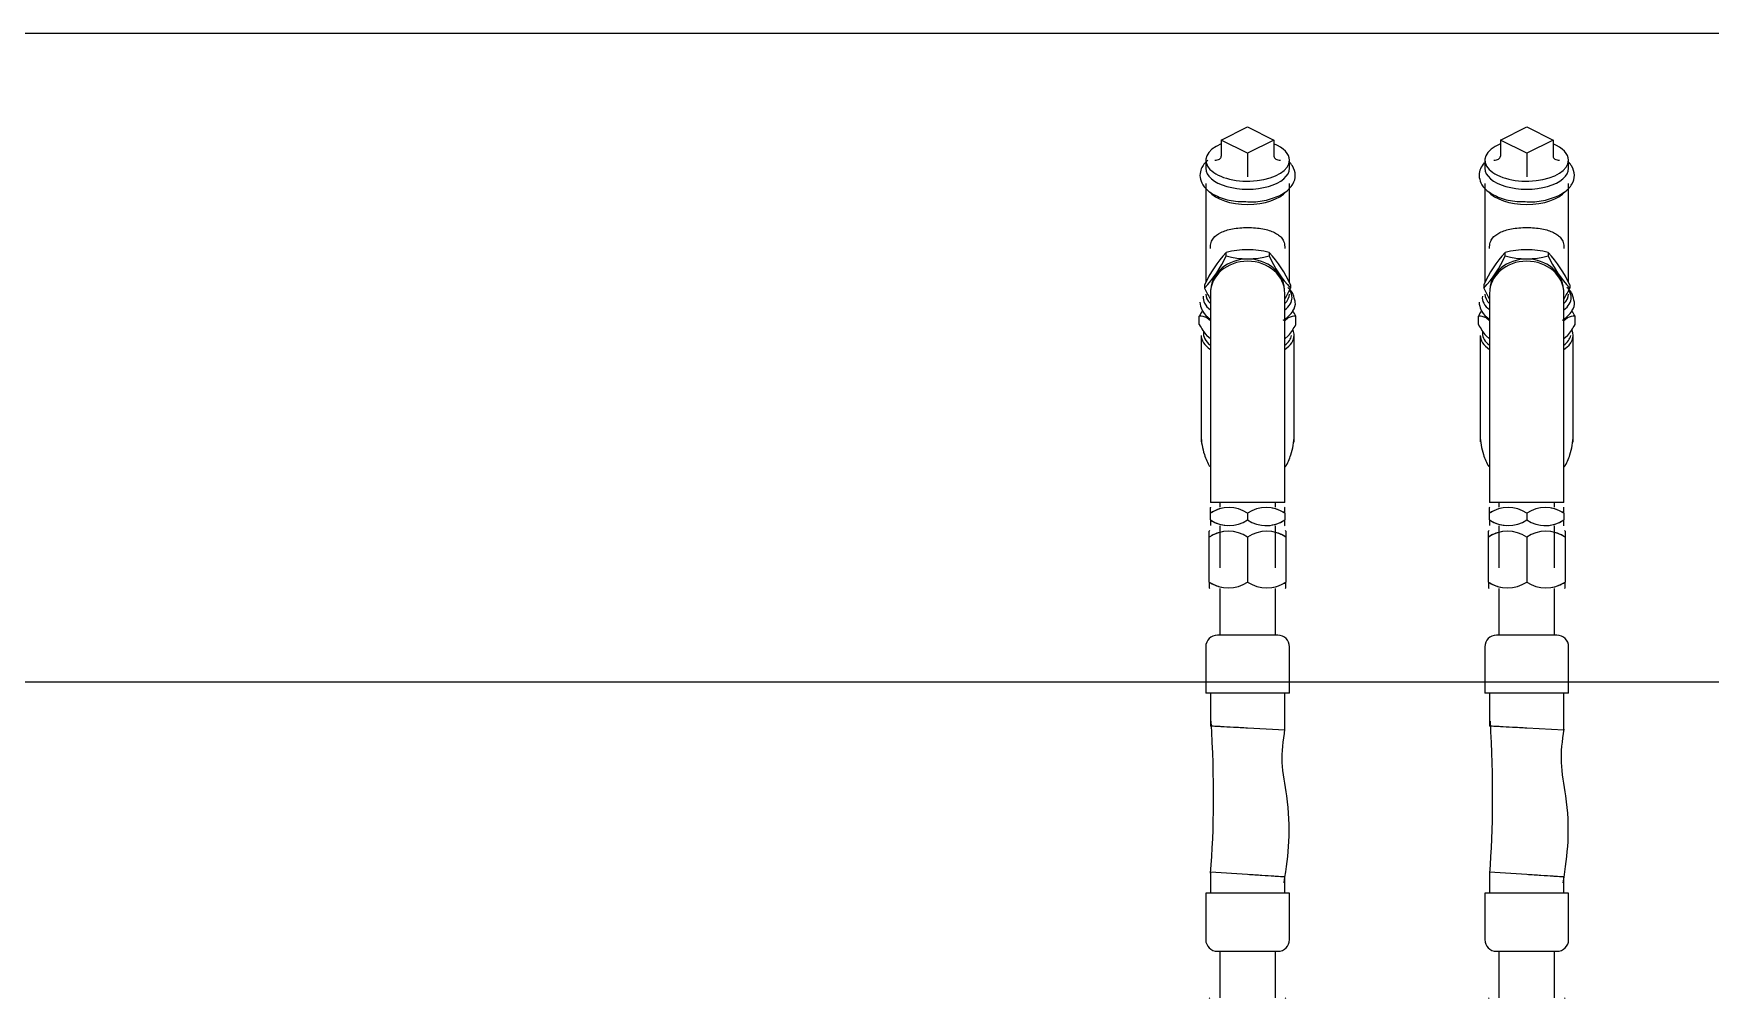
# Model space of a CAD drawing. Extents: x -681219 to -550379, y -242630 to -158199.
# Drawn here: x -625652 to -624718, y -172095 to -171557 of the extents above; entities that cross this region are included whole.
import ezdxf
from ezdxf.lldxf.tags import DXFTag

# ---------------------------------------------------------------- set-up
doc = ezdxf.new("R2010")
doc.units = 0
doc.header["$LTSCALE"] = 1000
doc.layers.get('0').update_dxf_attribs({"linetype": 'CONTINUOUS'})
for name, color, linetype in [('DN20×200_YJR3-4C', 7, 'CONTINUOUS'), ('GB3289.26内接头DN20', 7, 'CONTINUOUS'), ('GB3289.26内接头DN25', 7, 'CONTINUOUS'), ('GB3289.30堵头DN25', 7, 'CONTINUOUS'), ('SCTZ45000000', 7, 'CONTINUOUS'), ('SPTZ011001702', 7, 'CONTINUOUS'), ('SPTZ45_010109', 7, 'CONTINUOUS'), ('异径三通DN25×20_GB32', 7, 'CONTINUOUS')]:
    doc.layers.add(name, color=color, linetype=linetype)
tags = doc.linetypes.add('CENTER2', pattern=[28.575, 19.05, -3.175, 3.175, -3.175]).pattern_tags.tags
tags[10:11] = [DXFTag(74, 4), DXFTag(75, 0), DXFTag(340, '0'), DXFTag(46, 0.0), DXFTag(50, 0.0), DXFTag(44, 0.0), DXFTag(45, 0.0)]
tags[8:9] = [DXFTag(74, 4), DXFTag(75, 0), DXFTag(340, '0'), DXFTag(46, 0.0), DXFTag(50, 0.0), DXFTag(44, 0.0), DXFTag(45, 0.0)]
tags[6:7] = [DXFTag(74, 4), DXFTag(75, 0), DXFTag(340, '0'), DXFTag(46, 0.0), DXFTag(50, 0.0), DXFTag(44, 0.0), DXFTag(45, 0.0)]
tags[4:5] = [DXFTag(74, 4), DXFTag(75, 0), DXFTag(340, '0'), DXFTag(46, 0.0), DXFTag(50, 0.0), DXFTag(44, 0.0), DXFTag(45, 0.0)]

msp = doc.modelspace()

# ---------------------------------------------------------------- linework, layer by layer
at = {"linetype": 'CENTER2', "ltscale": 20}
msp.add_line((-622790.5785, -171918.2264), (-627583.7736, -171918.2264), dxfattribs=at)
at = {"layer": 'DN20×200_YJR3-4C', "color": 7, "linetype": 'Continuous'}
for p, q in [((-624996.6297, -171833.7108), (-624997.0185, -171834.0996)), ((-624997.0185, -171837.4077), (-624997.0185, -171834.0996)), ((-624997.0185, -171862.4139), (-624997.0185, -171837.4077)), ((-624975.6345, -171837.4077), (-624975.6345, -171862.4139)), ((-624954.2505, -171834.0996), (-624954.6393, -171833.7108)), ((-624954.2505, -171834.0996), (-624954.2505, -171837.4077)), ((-624954.2505, -171837.4077), (-624954.2505, -171862.4139)), ((-624841.1097, -171833.7108), (-624841.4985, -171834.0996)), ((-624841.4985, -171837.4077), (-624841.4985, -171834.0996)), ((-624841.4985, -171862.4139), (-624841.4985, -171837.4077)), ((-624820.1145, -171837.4077), (-624820.1145, -171862.4139)), ((-624798.7305, -171834.0996), (-624799.1193, -171833.7108)), ((-624798.7305, -171834.0996), (-624798.7305, -171837.4077)), ((-624798.7305, -171837.4077), (-624798.7305, -171862.4139)), ((-624997.0185, -171862.4139), (-624997.0185, -171865.722)), ((-624997.0185, -171865.722), (-624996.6297, -171866.1108)), ((-624991.1865, -171866.1108), (-624991.1865, -171892.0308)), ((-624960.0825, -171892.0308), (-624960.0825, -171866.1108)), ((-624954.6393, -171866.1108), (-624954.2505, -171865.722)), ((-624954.2505, -171865.722), (-624954.2505, -171862.4139)), ((-624841.4985, -171862.4139), (-624841.4985, -171865.722)), ((-624841.4985, -171865.722), (-624841.1097, -171866.1108)), ((-624835.6665, -171866.1108), (-624835.6665, -171892.0308)), ((-624804.5625, -171892.0308), (-624804.5625, -171866.1108)), ((-624799.1193, -171866.1108), (-624798.7305, -171865.722)), ((-624798.7305, -171865.722), (-624798.7305, -171862.4139)), ((-624958.7865, -171892.0308), (-624992.4825, -171892.0308)), ((-624803.2665, -171892.0308), (-624836.9625, -171892.0308)), ((-624998.9625, -171898.5108), (-624998.9625, -171924.4308)), ((-624952.3065, -171924.4308), (-624952.3065, -171898.5108)), ((-624843.4425, -171898.5108), (-624843.4425, -171924.4308)), ((-624796.7865, -171924.4308), (-624796.7865, -171898.5108)), ((-624952.3065, -171924.4308), (-624998.9625, -171924.4308)), ((-624996.3705, -171924.4308), (-624996.3705, -171942.7674)), ((-624954.8985, -171944.9647), (-624954.8985, -171924.4308)), ((-624796.7865, -171924.4308), (-624843.4425, -171924.4308)), ((-624840.8505, -171924.4308), (-624840.8505, -171942.7674)), ((-624799.3785, -171944.9647), (-624799.3785, -171924.4308)), ((-624954.8985, -171944.9792), (-624975.6345, -171943.8708)), ((-624799.3785, -171944.9792), (-624820.1145, -171943.8708)), ((-624975.6345, -172025.5188), (-624996.3705, -172024.1903)), ((-624996.3705, -172024.2077), (-624996.3705, -172035.8868)), ((-624820.1145, -172025.5188), (-624840.8505, -172024.1903)), ((-624840.8505, -172024.2077), (-624840.8505, -172035.8868)), ((-624954.8985, -172035.8868), (-624954.8985, -172026.8413)), ((-624799.3785, -172035.8868), (-624799.3785, -172026.8413)), ((-624952.3065, -172035.8868), (-624998.9625, -172035.8868)), ((-624998.9625, -172035.8868), (-624998.9625, -172061.8068)), ((-624952.3065, -172061.8068), (-624952.3065, -172035.8868)), ((-624796.7865, -172035.8868), (-624843.4425, -172035.8868)), ((-624843.4425, -172035.8868), (-624843.4425, -172061.8068)), ((-624796.7865, -172061.8068), (-624796.7865, -172035.8868)), ((-624992.4825, -172068.2868), (-624958.7865, -172068.2868)), ((-624991.1865, -172068.2868), (-624991.1865, -172094.2068)), ((-624960.0825, -172094.2068), (-624960.0825, -172068.2868)), ((-624836.9625, -172068.2868), (-624803.2665, -172068.2868)), ((-624835.6665, -172068.2868), (-624835.6665, -172094.2068)), ((-624804.5625, -172094.2068), (-624804.5625, -172068.2868)), ((-624996.6297, -172094.2068), (-624997.0185, -172094.5956)), ((-624954.2505, -172094.5956), (-624954.6393, -172094.2068)), ((-624841.1097, -172094.2068), (-624841.4985, -172094.5956)), ((-624798.7305, -172094.5956), (-624799.1193, -172094.2068))]:
    msp.add_line(p, q, dxfattribs=at)
for centre, radius, start, end in [((-624986.3265, -171853.2907), 19.1465, 56.0525469, 123.9474531), ((-624986.3265, -171853.2029), 19.0737, 105.1795477, 124.0946648), ((-624964.9425, -171853.2029), 19.0737, 55.9053352, 124.0946648), ((-624964.9425, -171853.2906), 19.1464, 56.0524223, 75.1759046), ((-624830.8065, -171853.2907), 19.1465, 56.0525469, 123.9474531), ((-624830.8065, -171853.2029), 19.0737, 105.1795477, 124.0946648), ((-624809.4225, -171853.2029), 19.0737, 55.9053352, 124.0946648), ((-624809.4225, -171853.2906), 19.1464, 56.0524223, 75.1759046), ((-624986.3265, -171846.531), 19.1465, 236.0525469, 258.1196035), ((-624986.3265, -171846.6187), 19.0737, 235.9053352, 304.0946648), ((-624964.9425, -171846.531), 19.1465, 236.0525469, 303.9474531), ((-624964.9425, -171846.531), 19.1464, 278.4566505, 303.9475777), ((-624830.8065, -171846.531), 19.1465, 236.0525469, 258.1196035), ((-624830.8065, -171846.6187), 19.0737, 235.9053352, 304.0946648), ((-624809.4225, -171846.531), 19.1465, 236.0525469, 303.9474531), ((-624809.4225, -171846.531), 19.1464, 278.4566505, 303.9475777), ((-624992.4825, -171898.5108), 6.48, 90, 180), ((-624958.7865, -171898.5108), 6.48, 0, 90), ((-624836.9625, -171898.5108), 6.48, 90, 180), ((-624803.2665, -171898.5108), 6.48, 0, 90), ((-624992.4825, -172061.8068), 6.48, 180, 270), ((-624958.7865, -172061.8068), 6.48, 270, 0), ((-624836.9625, -172061.8068), 6.48, 180, 270), ((-624803.2665, -172061.8068), 6.48, 270, 0)]:
    msp.add_arc(centre, radius, start, end, dxfattribs=at)
for points in [[(-624996.0742, -171939.9986), (-624994.2593, -171971.9399), (-624994.382, -172000.1903), (-624996.4425, -172024.75)], [(-624840.5542, -171939.9986), (-624838.7393, -171971.9399), (-624838.862, -172000.1903), (-624840.9225, -172024.75)]]:
    msp.add_open_spline(points, degree=3, dxfattribs=at)
for points, knots in [([(-624975.6345, -171943.8708), (-624976.9839, -171943.7987), (-624978.3715, -171943.7244), (-624981.025, -171943.582), (-624982.3169, -171943.5126), (-624986.0862, -171943.3097), (-624988.369, -171943.1863), (-624991.2687, -171943.0294), (-624992.1257, -171942.983), (-624993.6276, -171942.9016), (-624994.2776, -171942.8663), (-624995.3157, -171942.81), (-624995.7074, -171942.7887), (-624996.2353, -171942.76), (-624996.3696, -171942.7527), (-624996.3705, -171942.7527)], [0, 0, 0, 0, 0.0625, 0.0625, 0.125, 0.125, 0.25, 0.25, 0.3125, 0.3125, 0.375, 0.375, 0.4375, 0.4375, 0.499597989, 0.499597989, 0.499597989, 0.499597989]), ([(-624955.3096, -172030.0423), (-624953.9973, -172021.6611), (-624951.8722, -172006.7185), (-624952.906, -171983.8188), (-624957.3708, -171962.8648), (-624955.7287, -171951.1946), (-624954.8385, -171944.4195)], [0, 0, 0, 0, 0.26893758, 0.56415243, 0.7833688, 1, 1, 1, 1]), ([(-624820.1145, -171943.8708), (-624821.4639, -171943.7987), (-624822.8515, -171943.7244), (-624825.505, -171943.582), (-624826.7969, -171943.5126), (-624830.5662, -171943.3097), (-624832.849, -171943.1863), (-624835.7487, -171943.0294), (-624836.6057, -171942.983), (-624838.1076, -171942.9016), (-624838.7576, -171942.8663), (-624839.7957, -171942.81), (-624840.1874, -171942.7887), (-624840.7153, -171942.76), (-624840.8496, -171942.7527), (-624840.8505, -171942.7527)], [0, 0, 0, 0, 0.0625, 0.0625, 0.125, 0.125, 0.25, 0.25, 0.3125, 0.3125, 0.375, 0.375, 0.4375, 0.4375, 0.499597989, 0.499597989, 0.499597989, 0.499597989]), ([(-624799.7896, -172030.0423), (-624798.4773, -172021.6611), (-624796.3522, -172006.7185), (-624797.386, -171983.8188), (-624801.8508, -171962.8648), (-624800.2087, -171951.1946), (-624799.3185, -171944.4195)], [0, 0, 0, 0, 0.26893758, 0.56415243, 0.7833688, 1, 1, 1, 1]), ([(-624954.8985, -172026.859), (-624954.8992, -172026.8589), (-624955.0336, -172026.8502), (-624955.5619, -172026.8158), (-624955.9538, -172026.7903), (-624956.9924, -172026.7227), (-624957.6427, -172026.6804), (-624959.1451, -172026.5828), (-624960.0022, -172026.5271), (-624962.9027, -172026.339), (-624965.1855, -172026.1912), (-624968.9538, -172025.9481), (-624970.2453, -172025.8649), (-624972.8982, -172025.6943), (-624974.2855, -172025.6053), (-624975.6345, -172025.5188)], [0.500377374, 0.500377374, 0.500377374, 0.500377374, 0.5625, 0.5625, 0.625, 0.625, 0.6875, 0.6875, 0.75, 0.75, 0.875, 0.875, 0.9375, 0.9375, 1, 1, 1, 1]), ([(-624799.3785, -172026.859), (-624799.3792, -172026.8589), (-624799.5136, -172026.8502), (-624800.0419, -172026.8158), (-624800.4338, -172026.7903), (-624801.4724, -172026.7227), (-624802.1227, -172026.6804), (-624803.6251, -172026.5828), (-624804.4822, -172026.5271), (-624807.3827, -172026.339), (-624809.6655, -172026.1912), (-624813.4338, -172025.9481), (-624814.7253, -172025.8649), (-624817.3782, -172025.6943), (-624818.7655, -172025.6053), (-624820.1145, -172025.5188)], [0.500377374, 0.500377374, 0.500377374, 0.500377374, 0.5625, 0.5625, 0.625, 0.625, 0.6875, 0.6875, 0.75, 0.75, 0.875, 0.875, 0.9375, 0.9375, 1, 1, 1, 1])]:
    msp.add_open_spline(points, degree=3, knots=knots, dxfattribs=at)
at = {"layer": 'GB3289.26内接头DN20', "color": 7, "linetype": 'Continuous'}
for p, q in [((-624987.6064, -171680.5949), (-624987.6064, -171678.7483)), ((-624963.6625, -171678.7483), (-624963.6625, -171680.5949)), ((-624832.0864, -171680.5949), (-624832.0864, -171678.7483)), ((-624808.1425, -171678.7483), (-624808.1425, -171680.5949)), ((-624999.5783, -171696.7062), (-624999.5783, -171698.5528)), ((-624951.6906, -171696.7062), (-624951.6906, -171698.5528)), ((-624844.0583, -171696.7062), (-624844.0583, -171698.5528)), ((-624796.1706, -171696.7062), (-624796.1706, -171698.5528)), ((-624991.1865, -171818.1588), (-624991.1865, -171820.7508)), ((-624960.0825, -171820.7508), (-624960.0825, -171818.1588)), ((-624835.6665, -171818.1588), (-624835.6665, -171820.7508)), ((-624804.5625, -171820.7508), (-624804.5625, -171818.1588)), ((-624996.2409, -171820.7508), (-624996.3705, -171820.8804)), ((-624996.3705, -171824.0883), (-624996.3705, -171820.8804)), ((-624996.3705, -171827.7814), (-624996.3705, -171824.0883)), ((-624996.3705, -171827.7814), (-624996.3705, -171830.9892)), ((-624975.6345, -171824.0883), (-624975.6345, -171827.7814)), ((-624954.8985, -171820.8804), (-624955.0281, -171820.7508)), ((-624954.8985, -171824.0883), (-624954.8985, -171820.8804)), ((-624954.8985, -171824.0883), (-624954.8985, -171827.7814)), ((-624954.8985, -171830.9892), (-624954.8985, -171827.7814)), ((-624840.7209, -171820.7508), (-624840.8505, -171820.8804)), ((-624840.8505, -171824.0883), (-624840.8505, -171820.8804)), ((-624840.8505, -171827.7814), (-624840.8505, -171824.0883)), ((-624840.8505, -171827.7814), (-624840.8505, -171830.9892)), ((-624820.1145, -171824.0883), (-624820.1145, -171827.7814)), ((-624799.3785, -171820.8804), (-624799.5081, -171820.7508)), ((-624799.3785, -171824.0883), (-624799.3785, -171820.8804)), ((-624799.3785, -171824.0883), (-624799.3785, -171827.7814)), ((-624799.3785, -171830.9892), (-624799.3785, -171827.7814)), ((-624991.1865, -171831.1188), (-624991.1865, -171854.4468)), ((-624960.0825, -171854.4468), (-624960.0825, -171831.1188)), ((-624955.0281, -171831.1188), (-624954.8985, -171830.9892)), ((-624835.6665, -171831.1188), (-624835.6665, -171854.4468)), ((-624804.5625, -171854.4468), (-624804.5625, -171831.1188)), ((-624799.5081, -171831.1188), (-624799.3785, -171830.9892))]:
    msp.add_line(p, q, dxfattribs=at)
for centre, radius, start, end in [((-624941.6078, -171722.3837), 63.4028, 136.5102943, 156.1095707), ((-624975.6345, -171722.8628), 45.7101, 74.8165815, 105.1834185), ((-625009.8178, -171722.4881), 63.5883, 23.9193041, 43.4608309), ((-624786.0878, -171722.3837), 63.4028, 136.5102943, 156.1095707), ((-624820.1145, -171722.8628), 45.7101, 74.8165815, 105.1834185), ((-624854.2978, -171722.4881), 63.5883, 23.9193041, 43.4608309), ((-625048.6412, -171652.8746), 67.0348, 317.0460624, 335.5738026), ((-624975.6345, -171636.4804), 45.7101, 254.8165815, 285.1834185), ((-624902.7129, -171652.9314), 66.9337, 204.4120931, 222.968042), ((-624893.1212, -171652.8746), 67.0348, 317.0460624, 335.5738026), ((-624820.1145, -171636.4804), 45.7101, 254.8165815, 285.1834185), ((-624747.1929, -171652.9314), 66.9337, 204.4120931, 222.968042), ((-624941.4512, -171672.7709), 63.5883, 203.9193041, 210.0733187), ((-625012.7254, -171670.8325), 67.0348, 329.7224855, 335.5738026), ((-624785.9312, -171672.7709), 63.5883, 203.9193041, 210.0733187), ((-624857.2054, -171670.8325), 67.0348, 329.7224855, 335.5738026), ((-624986.0025, -171839.4049), 18.4958, 55.9054873, 124.0945127), ((-624986.0025, -171839.405), 18.4959, 106.9908648, 124.0943826), ((-624986.0025, -171812.4646), 18.4959, 235.9056174, 266.8029727), ((-624986.0025, -171812.4647), 18.4958, 235.9054873, 304.0945127), ((-624965.2665, -171839.405), 18.4959, 55.9056174, 124.0943826), ((-624965.2665, -171812.4646), 18.4959, 235.9056174, 304.0943826), ((-624965.2665, -171812.4647), 18.4958, 267.3377934, 304.0944153), ((-624965.2665, -171839.405), 18.4958, 55.9055847, 79.6657418), ((-624830.4825, -171839.4049), 18.4958, 55.9054873, 124.0945127), ((-624830.4825, -171839.405), 18.4959, 106.9908648, 124.0943826), ((-624830.4825, -171812.4646), 18.4959, 235.9056174, 266.8029727), ((-624830.4825, -171812.4647), 18.4958, 235.9054873, 304.0945127), ((-624809.7465, -171839.405), 18.4959, 55.9056174, 124.0943826), ((-624809.7465, -171812.4646), 18.4959, 235.9056174, 304.0943826), ((-624809.7465, -171812.4647), 18.4958, 267.3377934, 304.0944153), ((-624809.7465, -171839.405), 18.4958, 55.9055847, 79.6657418)]:
    msp.add_arc(centre, radius, start, end, dxfattribs=at)
for centre, major_axis, start_param, end_param in [((-624975.6345, -171700.2215), (20.6064, 0), 0.0505956, 3.09099673), ((-624820.1145, -171700.2215), (-20.6064, 0), 3.19220127, 6.23257593)]:
    msp.add_ellipse(centre, major_axis=major_axis, ratio=0.8660254, start_param=start_param, end_param=end_param, dxfattribs=at)
at = {"layer": 'GB3289.26内接头DN25', "color": 7, "linetype": 'Continuous'}
for p, q in [((-625002.5713, -171718.8917), (-625002.5713, -171714.1432)), ((-624996.3705, -171716.8369), (-624998.3097, -171715.1574)), ((-624952.9592, -171715.1574), (-624954.8985, -171716.8369)), ((-624948.6976, -171718.8917), (-624948.6976, -171714.1432)), ((-624847.0513, -171718.8917), (-624847.0513, -171714.1432)), ((-624840.8505, -171716.8369), (-624842.7897, -171715.1574)), ((-624797.4392, -171715.1574), (-624799.3785, -171716.8369)), ((-624793.1776, -171718.8917), (-624793.1776, -171714.1432)), ((-624996.3705, -171726.9382), (-624998.3097, -171725.2588)), ((-624952.9592, -171725.2588), (-624954.8985, -171726.9382)), ((-624840.8505, -171726.9382), (-624842.7897, -171725.2588)), ((-624797.4392, -171725.2588), (-624799.3785, -171726.9382))]:
    msp.add_line(p, q, dxfattribs=at)
for centre, radius, start, end in [((-624961.1411, -171737.2635), 47.4449, 146.5889435, 150.8360866), ((-625002.5196, -171723.3861), 9.243, 62.9051351, 90.3206248), ((-624948.751, -171723.379), 9.2359, 89.668617, 117.1056231), ((-624992.2465, -171738.6816), 49.9864, 29.3998663, 33.2386473), ((-624805.6211, -171737.2635), 47.4449, 146.5889435, 150.8360866), ((-624846.9996, -171723.3861), 9.243, 62.9051351, 90.3206248), ((-624793.231, -171723.379), 9.2359, 89.668617, 117.1056231), ((-624836.7265, -171738.6816), 49.9864, 29.3998663, 33.2386473), ((-624961.1368, -171695.7685), 47.4501, 209.1644221, 218.4259128), ((-624991.315, -171694.9767), 48.8689, 321.7088158, 330.7008492), ((-624805.6168, -171695.7685), 47.4501, 209.1644221, 218.4259128), ((-624835.795, -171694.9767), 48.8689, 321.7088158, 330.7008492)]:
    msp.add_arc(centre, radius, start, end, dxfattribs=at)
at = {"layer": 'GB3289.30堵头DN25', "color": 7, "linetype": 'Continuous'}
for p, q in [((-624990.297, -171616.0654), (-624975.6345, -171608.7341)), ((-624975.6345, -171608.7341), (-624960.9719, -171616.0654)), ((-624834.777, -171616.0654), (-624820.1145, -171608.7341)), ((-624820.1145, -171608.7341), (-624805.4519, -171616.0654)), ((-624975.6345, -171623.3967), (-624990.297, -171616.0654)), ((-624990.297, -171616.0654), (-624990.297, -171625.0444)), ((-624960.9719, -171616.0654), (-624975.6345, -171623.3967)), ((-624975.6345, -171623.3967), (-624975.6345, -171632.3757)), ((-624960.9719, -171616.0654), (-624960.9719, -171625.0444)), ((-624820.1145, -171623.3967), (-624834.777, -171616.0654)), ((-624834.777, -171616.0654), (-624834.777, -171625.0444)), ((-624805.4519, -171616.0654), (-624820.1145, -171623.3967)), ((-624820.1145, -171623.3967), (-624820.1145, -171632.3757)), ((-624805.4519, -171616.0654), (-624805.4519, -171625.0444)), ((-624998.9625, -171627.2891), (-624998.9625, -171631.7786)), ((-624975.6345, -171632.3757), (-624975.6345, -171636.4532)), ((-624952.3065, -171631.7786), (-624952.3065, -171627.2891)), ((-624843.4425, -171627.2891), (-624843.4425, -171631.7786)), ((-624820.1145, -171632.3757), (-624820.1145, -171636.4532)), ((-624796.7865, -171631.7786), (-624796.7865, -171627.2891))]:
    msp.add_line(p, q, dxfattribs=at)
for centre, major_axis, ratio, start_param, end_param in [((-624975.6345, -171627.2891), (23.328, 0), 0.5, 2.25047015, 6.28318531), ((-624975.6345, -171627.2891), (23.328, 0), 0.5, 0, 0.89112251), ((-624820.1145, -171627.2891), (23.328, 0), 0.5, 2.25047015, 6.28318531), ((-624820.1145, -171627.2891), (23.328, 0), 0.5, 0, 0.89112251), ((-624975.6345, -171631.7786), (23.328, 0), 0.5, 3.14159265, 6.28318531), ((-624993.9627, -171625.0444), (3.6656, 0), 0.61237244, 4.71238898, 6.28318531), ((-624957.3063, -171625.0444), (3.6656, 0), 0.61237244, 3.14159265, 4.71238898), ((-624820.1145, -171631.7786), (23.328, 0), 0.5, 3.14159265, 6.28318531), ((-624838.4427, -171625.0444), (3.6656, 0), 0.61237244, 4.71238898, 6.28318531), ((-624801.7863, -171625.0444), (3.6656, 0), 0.61237244, 3.14159265, 4.71238898)]:
    msp.add_ellipse(centre, major_axis=major_axis, ratio=ratio, start_param=start_param, end_param=end_param, dxfattribs=at)
at = {"layer": 'SCTZ45000000', "color": 7, "linetype": 'Continuous'}
for p, q in [((-624996.3705, -171701.5175), (-624996.3705, -171717.9501)), ((-624954.8985, -171717.9501), (-624954.8985, -171701.5175)), ((-624840.8505, -171701.5175), (-624840.8505, -171717.9501)), ((-624799.3785, -171717.9501), (-624799.3785, -171701.5175)), ((-624996.3705, -171717.9501), (-624996.3705, -171785.2923)), ((-624954.8985, -171785.2923), (-624954.8985, -171717.9501)), ((-624840.8505, -171717.9501), (-624840.8505, -171785.2923)), ((-624799.3785, -171785.2923), (-624799.3785, -171717.9501)), ((-624996.3705, -171785.2923), (-624996.3705, -171818.1588)), ((-624954.8985, -171818.1588), (-624954.8985, -171785.2923)), ((-624840.8505, -171785.2923), (-624840.8505, -171818.1588)), ((-624799.3785, -171818.1588), (-624799.3785, -171785.2923)), ((-624954.8985, -171818.1588), (-624996.3705, -171818.1588)), ((-624799.3785, -171818.1588), (-624840.8505, -171818.1588))]:
    msp.add_line(p, q, dxfattribs=at)
for centre in [(-624975.6345, -171701.5175), (-624820.1145, -171701.5175)]:
    msp.add_ellipse(centre, major_axis=(20.736, 0), ratio=0.8660254, start_param=0, end_param=3.14159265, dxfattribs=at)
at = {"layer": 'SPTZ011001702', "color": 7, "linetype": 'Continuous'}
msp.add_line((-624000.354, -171556.6424), (-627322.5806, -171556.6424), dxfattribs=at)
for points, knots in [([(-625001.5545, -171780.0757), (-625001.5546, -171780.3214), (-625001.5521, -171780.5671), (-625001.5106, -171782.5925), (-625001.3413, -171784.368), (-625000.7398, -171787.9106), (-625000.3027, -171789.6892), (-624998.9896, -171793.721), (-624998.0211, -171795.954), (-624996.8037, -171798.0888)], [0.74568734, 0.74568734, 0.74568734, 0.74568734, 0.75, 0.75, 0.78125, 0.78125, 0.8125, 0.8125, 0.854321671, 0.854321671, 0.854321671, 0.854321671]), ([(-624954.5844, -171798.2941), (-624953.3277, -171796.1238), (-624952.3243, -171793.8414), (-624950.9878, -171789.7679), (-624950.5484, -171787.9961), (-624949.9401, -171784.4673), (-624949.7662, -171782.6977), (-624949.7176, -171780.6395), (-624949.7144, -171780.3557), (-624949.7146, -171780.0716)], [0.14484062, 0.14484062, 0.14484062, 0.14484062, 0.1875, 0.1875, 0.21875, 0.21875, 0.25, 0.25, 0.254988978, 0.254988978, 0.254988978, 0.254988978]), ([(-624846.0345, -171780.0757), (-624846.0346, -171780.3214), (-624846.0321, -171780.5671), (-624845.9906, -171782.5925), (-624845.8213, -171784.368), (-624845.2198, -171787.9106), (-624844.7827, -171789.6892), (-624843.4696, -171793.721), (-624842.5011, -171795.954), (-624841.2837, -171798.0888)], [0.74568734, 0.74568734, 0.74568734, 0.74568734, 0.75, 0.75, 0.78125, 0.78125, 0.8125, 0.8125, 0.854321671, 0.854321671, 0.854321671, 0.854321671]), ([(-624799.0644, -171798.2941), (-624797.8077, -171796.1238), (-624796.8043, -171793.8414), (-624795.4678, -171789.7679), (-624795.0284, -171787.9961), (-624794.4201, -171784.4673), (-624794.2462, -171782.6977), (-624794.1976, -171780.6395), (-624794.1944, -171780.3557), (-624794.1946, -171780.0716)], [0.14484062, 0.14484062, 0.14484062, 0.14484062, 0.1875, 0.1875, 0.21875, 0.21875, 0.25, 0.25, 0.254988978, 0.254988978, 0.254988978, 0.254988978])]:
    msp.add_open_spline(points, degree=3, knots=knots, dxfattribs=at)
at = {"layer": 'SPTZ45_010109', "color": 7, "linetype": 'Continuous'}
for p, q in [((-625001.5545, -171724.9352), (-625001.5545, -171784.3549)), ((-624949.7145, -171784.5115), (-624949.7145, -171724.9352)), ((-624846.0345, -171724.9352), (-624846.0345, -171784.3549)), ((-624794.1945, -171784.5115), (-624794.1945, -171724.9352))]:
    msp.add_line(p, q, dxfattribs=at)
for centre, major_axis, start_param, end_param in [((-624975.6345, -171724.9352), (25.92, 0), 3.14159265, 3.78509376), ((-624975.6345, -171723.8128), (24.624, 0), 3.08369665, 3.71121397), ((-624975.6345, -171724.9352), (25.92, 0), 5.6396842, 6.28318531), ((-624975.6345, -171723.8128), (24.624, 0), 5.71356399, 6.19163895), ((-624975.6345, -171724.9352), (25.92, 0), 0, 0.21773954), ((-624820.1145, -171724.9352), (-25.92, 0), 0, 0.64350111), ((-624820.1145, -171723.8128), (-24.624, 0), 6.22528931, 6.28318531), ((-624820.1145, -171723.8128), (-24.624, 0), 0, 0.56962132), ((-624820.1145, -171724.9352), (-25.92, 0), 2.49809154, 3.35933219), ((-624820.1145, -171723.8128), (-24.624, 0), 2.57197133, 3.05004629)]:
    msp.add_ellipse(centre, major_axis=major_axis, ratio=0.5, start_param=start_param, end_param=end_param, dxfattribs=at)
at = {"layer": '异径三通DN25×20_GB32', "color": 7, "linetype": 'Continuous'}
for p, q in [((-624998.9625, -171640.2313), (-624998.9625, -171695.5063)), ((-624952.3065, -171695.5368), (-624952.3065, -171640.2313)), ((-624843.4425, -171640.2313), (-624843.4425, -171695.5063)), ((-624796.7865, -171695.5368), (-624796.7865, -171640.2313))]:
    msp.add_line(p, q, dxfattribs=at)
for centre, major_axis, start_param, end_param in [((-624975.6345, -171640.2313), (23.328, 0), 3.53506502, 5.88971294), ((-624820.1145, -171640.2313), (23.328, 0), 3.53506502, 5.88971294), ((-624975.6345, -171703.9026), (24.768, 0), 3.07782783, 3.72022879), ((-624975.6345, -171701.8917), (23.328, 0), 3.14159265, 3.6174749), ((-624975.6345, -171701.8917), (23.328, 0), 5.80730306, 6.28318531), ((-624975.6345, -171703.9026), (24.768, 0), 5.70454917, 6.28318531), ((-624975.6345, -171703.9026), (24.768, 0), 0, 0.33010411), ((-624820.1145, -171703.9026), (24.768, 0), 3.07782783, 3.72022879), ((-624820.1145, -171701.8917), (23.328, 0), 3.14159265, 3.6174749), ((-624820.1145, -171701.8917), (23.328, 0), 5.80730306, 6.28318531), ((-624820.1145, -171703.9026), (24.768, 0), 5.70454917, 6.28318531), ((-624820.1145, -171703.9026), (24.768, 0), 0, 0.33010411)]:
    msp.add_ellipse(centre, major_axis=major_axis, ratio=0.5, start_param=start_param, end_param=end_param, dxfattribs=at)
for points, knots in [([(-624997.8271, -171627.3131), (-624999.4671, -171628.7017), (-625001.6434, -171631.4007), (-625002.049, -171634.3428), (-625002.2025, -171635.7069)], [0.647284635, 0.647284635, 0.647284635, 0.647284635, 0.860636824, 1, 1, 1, 1]), ([(-624976.5828, -171650.3527), (-624975.0298, -171650.4539), (-624970.5725, -171650.7132), (-624962.4576, -171649.0876), (-624954.8613, -171645.7414), (-624950.1444, -171641.1073), (-624948.5311, -171635.5415), (-624949.9907, -171631.0271), (-624951.9115, -171628.7258), (-624952.7232, -171627.9521)], [0, 0, 0, 0, 0.05243251, 0.174399853, 0.29878016, 0.412012131, 0.506581258, 0.605605394, 0.662327294, 0.662327294, 0.662327294, 0.662327294]), ([(-624843.7389, -171628.6806), (-624844.706, -171629.73), (-624846.2, -171631.9564), (-624846.529, -171634.3428), (-624846.6825, -171635.7069)], [0.713906797, 0.713906797, 0.713906797, 0.713906797, 0.860636824, 1, 1, 1, 1]), ([(-624821.0628, -171650.3527), (-624819.5098, -171650.4539), (-624815.0525, -171650.7132), (-624806.9376, -171649.0876), (-624799.3413, -171645.7414), (-624794.6244, -171641.1073), (-624793.0111, -171635.5415), (-624794.3756, -171631.3214), (-624796.0002, -171629.2136), (-624796.5311, -171628.6359)], [0, 0, 0, 0, 0.05243251, 0.174399853, 0.29878016, 0.412012131, 0.506581258, 0.605605394, 0.6460111, 0.6460111, 0.6460111, 0.6460111]), ([(-625002.2025, -171635.7069), (-625002.0031, -171637.2622), (-625001.5473, -171640.191), (-624997.8693, -171644.5599), (-624991.6269, -171648.108), (-624983.7273, -171650.3227), (-624978.6969, -171650.3577), (-624976.5828, -171650.3527)], [0, 0, 0, 0, 0.16258946, 0.35952551, 0.5936432, 0.85292211, 1, 1, 1, 1]), ([(-624846.6825, -171635.7069), (-624846.4831, -171637.2622), (-624846.0273, -171640.191), (-624842.3493, -171644.5599), (-624836.1069, -171648.108), (-624828.2073, -171650.3227), (-624823.1769, -171650.3577), (-624821.0628, -171650.3527)], [0, 0, 0, 0, 0.16258946, 0.35952551, 0.5936432, 0.85292211, 1, 1, 1, 1]), ([(-624996.3705, -171676.4043), (-624996.3703, -171675.1403), (-624996.2085, -171674.028), (-624995.6372, -171672.187), (-624995.2261, -171671.4207), (-624993.7212, -171669.4192), (-624992.3229, -171668.4084), (-624988.7938, -171666.7088), (-624986.6174, -171666.0204), (-624981.5388, -171665.0455), (-624978.6205, -171664.7676), (-624975.6345, -171664.7676)], [0.750170594, 0.750170594, 0.750170594, 0.750170594, 0.78125, 0.78125, 0.8125, 0.8125, 0.875, 0.875, 0.9375, 0.9375, 1, 1, 1, 1]), ([(-624975.6345, -171664.7676), (-624974.1415, -171664.7676), (-624972.6881, -171664.8346), (-624969.8536, -171665.0931), (-624968.4787, -171665.2864), (-624965.9412, -171665.7722), (-624964.7462, -171666.0703), (-624962.584, -171666.7477), (-624961.6087, -171667.1269), (-624959.8365, -171667.9787), (-624959.0388, -171668.4534), (-624957.6513, -171669.5022), (-624957.0538, -171670.0775), (-624956.0443, -171671.4174), (-624955.6341, -171672.1806), (-624955.0603, -171674.027), (-624954.8985, -171675.1182), (-624954.8985, -171676.405)], [0, 0, 0, 0, 0.03125, 0.03125, 0.0625, 0.0625, 0.09375, 0.09375, 0.125, 0.125, 0.15625, 0.15625, 0.1875, 0.1875, 0.21875, 0.21875, 0.24981682, 0.24981682, 0.24981682, 0.24981682]), ([(-624840.8505, -171676.4043), (-624840.8503, -171675.1403), (-624840.6885, -171674.028), (-624840.1172, -171672.187), (-624839.7061, -171671.4207), (-624838.2012, -171669.4192), (-624836.8029, -171668.4084), (-624833.2738, -171666.7088), (-624831.0974, -171666.0204), (-624826.0188, -171665.0455), (-624823.1005, -171664.7676), (-624820.1145, -171664.7676)], [0.750170594, 0.750170594, 0.750170594, 0.750170594, 0.78125, 0.78125, 0.8125, 0.8125, 0.875, 0.875, 0.9375, 0.9375, 1, 1, 1, 1]), ([(-624820.1145, -171664.7676), (-624818.6215, -171664.7676), (-624817.1681, -171664.8346), (-624814.3336, -171665.0931), (-624812.9587, -171665.2864), (-624810.4212, -171665.7722), (-624809.2262, -171666.0703), (-624807.064, -171666.7477), (-624806.0887, -171667.1269), (-624804.3165, -171667.9787), (-624803.5188, -171668.4534), (-624802.1313, -171669.5022), (-624801.5338, -171670.0775), (-624800.5243, -171671.4174), (-624800.1141, -171672.1806), (-624799.5403, -171674.027), (-624799.3785, -171675.1182), (-624799.3785, -171676.405)], [0, 0, 0, 0, 0.03125, 0.03125, 0.0625, 0.0625, 0.09375, 0.09375, 0.125, 0.125, 0.15625, 0.15625, 0.1875, 0.1875, 0.21875, 0.21875, 0.24981682, 0.24981682, 0.24981682, 0.24981682]), ([(-624949.3939, -171705.2688), (-624949.6828, -171703.726), (-624950.2124, -171701.2573), (-624952.1333, -171699.1115), (-624953.1968, -171698.203)], [0, 0, 0, 0, 0.170656405, 0.319206118, 0.319206118, 0.319206118, 0.319206118]), ([(-624793.8739, -171705.2688), (-624794.1628, -171703.726), (-624794.6924, -171701.2573), (-624796.6133, -171699.1115), (-624797.6768, -171698.203)], [0, 0, 0, 0, 0.170656405, 0.319206118, 0.319206118, 0.319206118, 0.319206118]), ([(-625002.2025, -171706.4161), (-625002.0031, -171707.9714), (-625001.5473, -171710.9014), (-624998.9874, -171713.9374), (-624997.0201, -171715.4638), (-624996.5798, -171715.7769)], [0, 0, 0, 0, 0.149968255, 0.331616912, 0.381106219, 0.381106219, 0.381106219, 0.381106219]), ([(-624955.7671, -171716.4873), (-624955.5315, -171716.3429), (-624953.303, -171714.9144), (-624950.314, -171711.8809), (-624948.592, -171707.5356), (-624949.2542, -171705.6573), (-624949.3939, -171705.2688)], [0.503970434, 0.503970434, 0.503970434, 0.503970434, 0.530776708, 0.763503196, 0.957871806, 1, 1, 1, 1]), ([(-624846.6825, -171706.4161), (-624846.4831, -171707.9714), (-624846.0273, -171710.9014), (-624843.4674, -171713.9374), (-624841.5001, -171715.4638), (-624841.0598, -171715.7769)], [0, 0, 0, 0, 0.149968255, 0.331616912, 0.381106219, 0.381106219, 0.381106219, 0.381106219]), ([(-624800.2471, -171716.4873), (-624800.0115, -171716.3429), (-624797.783, -171714.9144), (-624794.794, -171711.8809), (-624793.072, -171707.5356), (-624793.7342, -171705.6573), (-624793.8739, -171705.2688)], [0.503970434, 0.503970434, 0.503970434, 0.503970434, 0.530776708, 0.763503196, 0.957871806, 1, 1, 1, 1])]:
    msp.add_open_spline(points, degree=3, knots=knots, dxfattribs=at)

doc.saveas('drawing.dxf')
